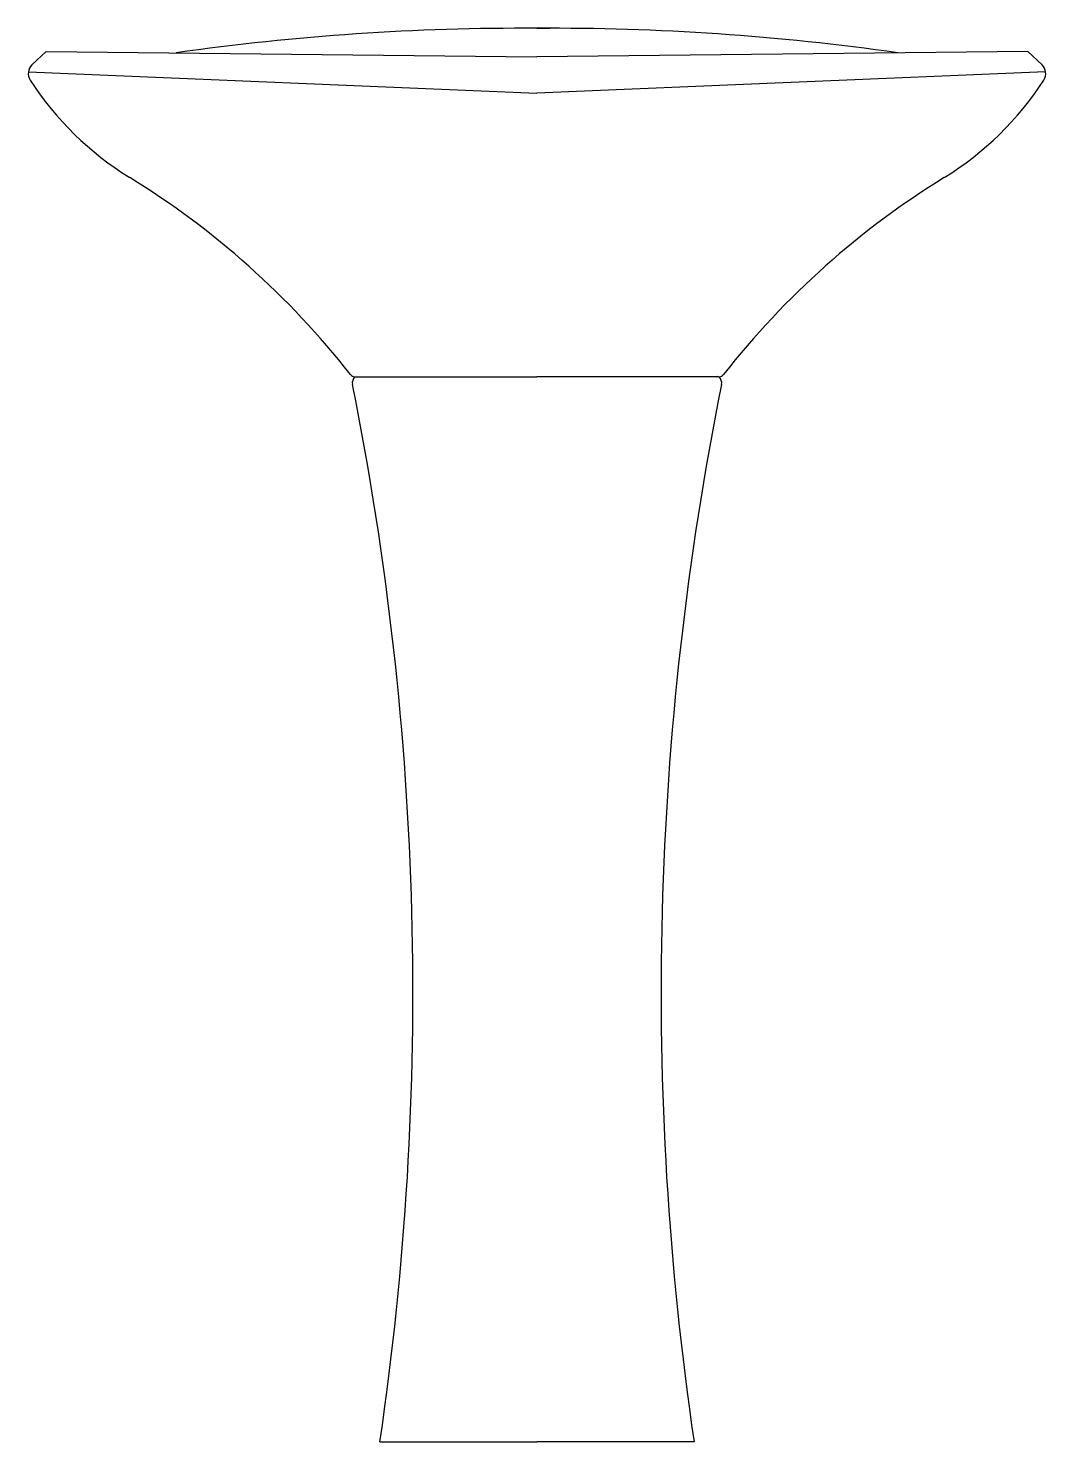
# Model space of a CAD drawing. Header units: millimetres. Extents: x -2934.971 to -2934.368, y 2975.064 to 2975.901.
import ezdxf

# ---------------------------------------------------------------- set-up
doc = ezdxf.new("R2010")
doc.units = ezdxf.units.MM
doc.header["$LTSCALE"] = 10
doc.layers.add('banheiro_louças', color=2, linetype='Continuous')

msp = doc.modelspace()

# ---------------------------------------------------------------- linework, layer by layer
at = {"layer": 'banheiro_louças'}
for p, q in [((-2934.6693, 2975.90121), (-2934.67704, 2975.90121)), ((-2934.6693, 2975.90121), (-2934.67704, 2975.90121)), ((-2934.6693, 2975.90121), (-2934.66155, 2975.90121)), ((-2934.6693, 2975.90121), (-2934.66155, 2975.90121)), ((-2934.9684, 2975.87952), (-2934.96008, 2975.88751)), ((-2934.96008, 2975.88751), (-2934.6693, 2975.88427)), ((-2934.37851, 2975.88751), (-2934.6693, 2975.88427)), ((-2934.3702, 2975.87952), (-2934.37851, 2975.88751)), ((-2934.97052, 2975.8754), (-2934.6693, 2975.86283)), ((-2934.36807, 2975.8754), (-2934.6693, 2975.86283)), ((-2934.77681, 2975.69479), (-2934.6693, 2975.69479)), ((-2934.77625, 2975.69539), (-2934.77625, 2975.69539)), ((-2934.56178, 2975.69479), (-2934.6693, 2975.69479)), ((-2934.56234, 2975.69539), (-2934.56234, 2975.69539)), ((-2934.76229, 2975.06428), (-2934.6693, 2975.06428)), ((-2934.5763, 2975.06428), (-2934.6693, 2975.06428))]:
    msp.add_line(p, q, dxfattribs=at)
for centre, radius, start, end in [((-2934.67704, 2974.43625), 1.46497, 89.69711, 98.08504), ((-2934.66155, 2974.43625), 1.46497, 81.91496, 90.30289), ((-2934.96343, 2975.87436), 0.00716, 133.88544, 212.99073), ((-2934.37516, 2975.87436), 0.00716, 327.00927, 46.11456), ((-2934.81201, 2975.97266), 0.18769, 212.99073, 238.35228), ((-2934.52658, 2975.97266), 0.18769, 301.64772, 327.00927), ((-2935.17251, 2975.38776), 0.49937, 38.15137, 58.35228), ((-2934.16608, 2975.38776), 0.49937, 121.64772, 141.84863), ((-2934.77681, 2975.6986), 0.00382, 218.15137, 270), ((-2934.77392, 2975.69123), 0.00477, 131.59002, 191.36112), ((-2936.56967, 2975.33041), 1.82687, 351.62368, 11.36112), ((-2932.76892, 2975.33041), 1.82687, 168.63888, 188.37632), ((-2934.56178, 2975.6986), 0.00382, 270, 321.84863), ((-2934.56467, 2975.69123), 0.00477, 348.63888, 48.40998)]:
    msp.add_arc(centre, radius, start, end, dxfattribs=at)

doc.saveas('drawing.dxf')
